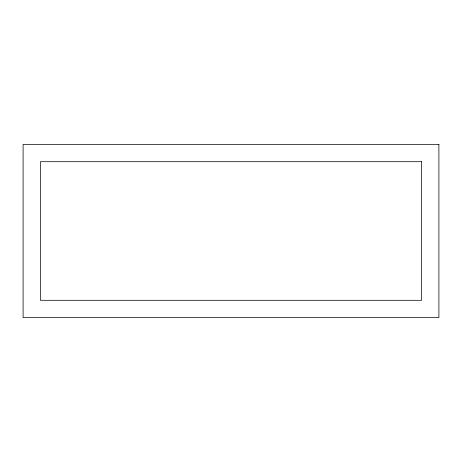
<?xml version="1.0" encoding="UTF-8"?>
<svg xmlns="http://www.w3.org/2000/svg" width="462" height="462" viewBox="0 0 462 462"><rect width="100%" height="100%" fill="white"/><g stroke="black" fill="none" stroke-linecap="round" stroke-linejoin="round"><path stroke-width="0.69" d="M438.9 144.375L23.1 144.375L23.1 317.625L438.9 317.625L438.9 144.375M421.575 161.7L40.425 161.7L40.425 300.3L421.575 300.3L421.575 161.7"/></g></svg>
